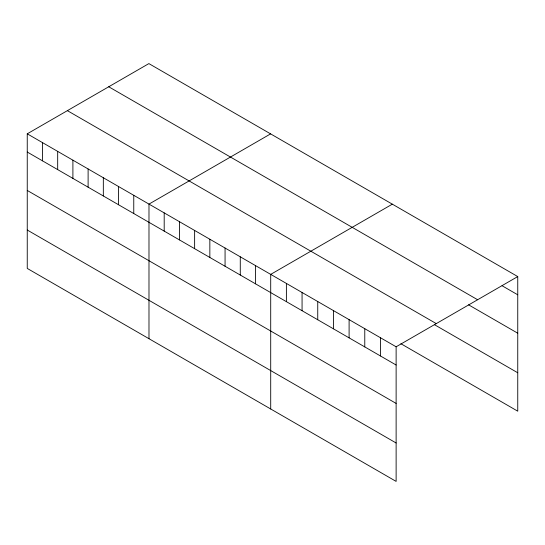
<?xml version="1.0" encoding="UTF-8"?>
<svg xmlns="http://www.w3.org/2000/svg" width="545" height="545" viewBox="0 0 545 545"><rect width="100%" height="100%" fill="white"/><g stroke="black" fill="none" stroke-linecap="round" stroke-linejoin="round"><path stroke-width="0.82" d="M27.25 133.818L396.126 346.79L396.126 481.399L27.25 268.426L27.25 133.818L148.874 63.602L517.75 276.574L517.75 411.182L400.882 343.711M270.599 133.879L148.983 204.096L148.983 338.711M392.332 204.164L270.708 274.38L270.708 408.988M396.126 346.79L517.75 276.574M502.074 285.743L517.75 294.797M108.734 86.771L477.618 299.743M468.577 304.819L517.75 333.206M67.382 110.649L436.266 323.614M434.372 324.636L517.75 372.773M27.25 152.041L396.126 365.014M27.25 190.45L396.126 403.423M27.25 230.024L396.126 442.99M380.451 337.736L380.451 355.96M364.775 328.683L364.775 346.913M349.1 319.636L349.1 337.859M333.417 310.582L333.417 328.812M317.742 301.535L317.742 319.758M302.066 292.481L302.066 310.704M286.391 283.427L286.391 301.658M255.496 265.592L255.496 283.822M240.277 256.811L240.277 275.034M225.065 248.023L225.065 266.246M209.845 239.241L209.845 257.465M194.626 230.453L194.626 248.677M179.414 221.665L179.414 239.895M164.195 212.884L164.195 231.107M133.763 195.314L133.763 213.538M118.544 186.526L118.544 204.757M103.332 177.745L103.332 195.968M88.113 168.957L88.113 187.187M72.901 160.175L72.901 178.399M57.681 151.387L57.681 169.611M42.469 142.606L42.469 160.83"/></g></svg>
